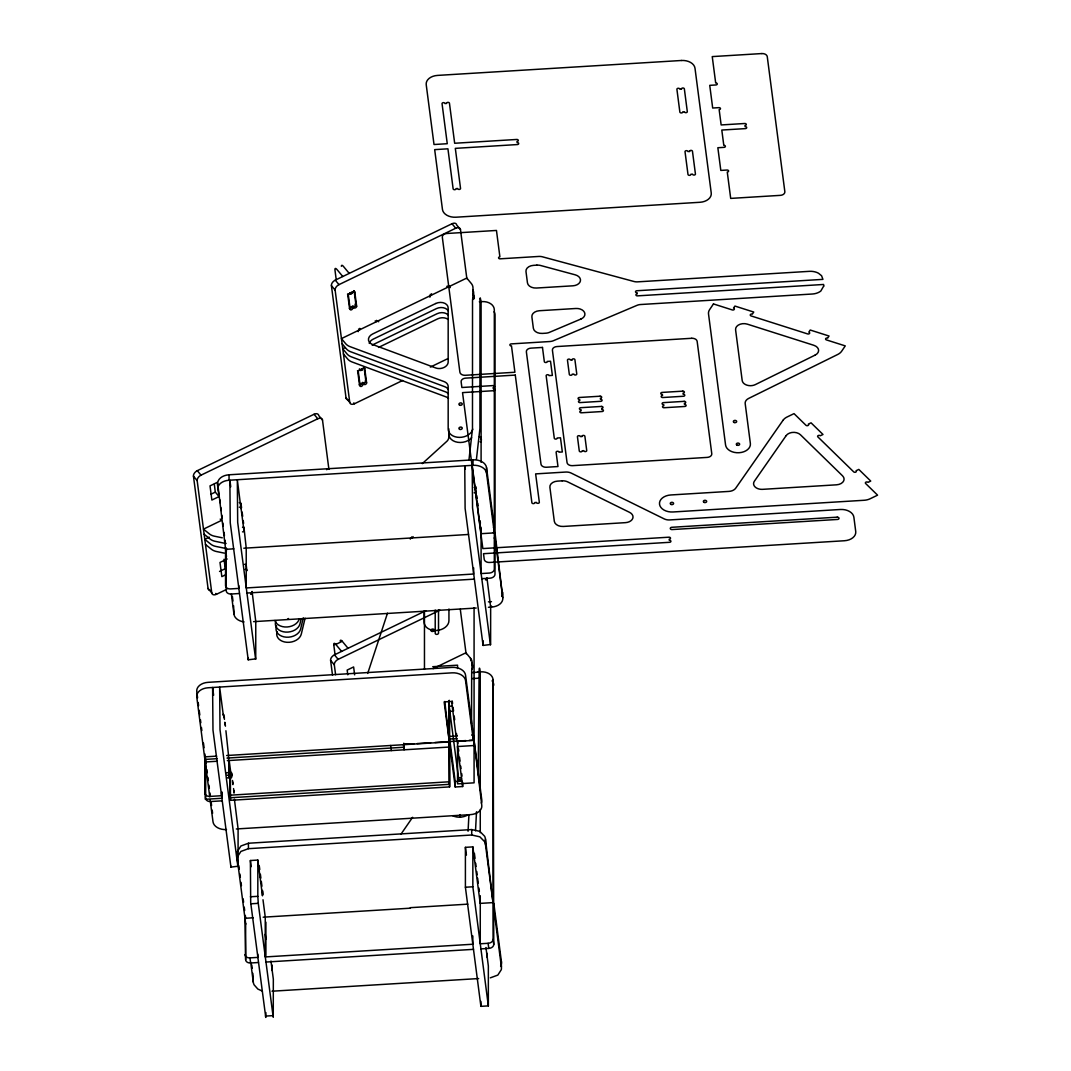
<?xml version="1.0" encoding="UTF-8"?>
<svg xmlns="http://www.w3.org/2000/svg" width="1071" height="1071" viewBox="0 0 1071 1071"><rect width="100%" height="100%" fill="white"/><g stroke="black" fill="none" stroke-linecap="round" stroke-linejoin="round"><path stroke-width="1.5" d="M471.829 668.451A12.45 9.023 -7.4 0 1 472.324 669.121A12.45 0.803 86.5 0 0 471.682 672.588L471.521 724.076M480.263 789.581L480.236 671.571A12.45 0.803 86.5 0 0 479.125 672.133L478.188 774.761M248.325 658.237L248.204 659.803L230.238 522.782L229.877 480.183L230.734 486.77M468.067 831.23L468.911 815.165M475.511 830.775L476.528 811.778M231.055 866.144L230.934 867.108L212.982 730.101L212.607 687.488L213.624 695.226M469.004 459.633L472.485 428.815L472.525 300.871A12.892 0.83 86.5 0 1 472.82 298.381L473.168 299.063M476.448 459.178L479.928 428.36L479.969 300.416A12.892 0.83 86.5 0 1 480.263 297.925L481.093 301.647L481.093 462.337M246.866 570.723L246.223 565.287A1.459 1.058 -7.4 0 0 244.509 564.363M273.252 1016.874L273.333 979.175L270.963 961.022M275.716 621.448L275.542 622.211A12.45 9.023 -7.4 0 0 285.596 632.091A12.45 9.023 -7.4 0 0 299.974 623.858L301.098 619.105M276.559 625.799L276.198 627.311A12.45 9.023 -7.4 0 0 286.265 637.191A12.45 9.023 -7.4 0 0 300.643 628.958L303.28 617.873M277.041 631.662L276.867 632.412A12.45 9.023 -7.4 0 0 286.934 642.305A12.45 9.023 -7.4 0 0 301.299 634.072L305.074 618.221M367.701 673.431L387.488 613.188M500.612 966.216L501.268 964.288A17.725 12.156 0 0 0 501.389 961.45L493.811 903.295M248.204 659.803L255.741 658.879L255.768 621.515L252.087 591.46M230.934 867.108L238.07 866.211L238.097 828.86L234.402 799.194M465.175 469.098L464.747 465.805L465.109 508.404L483.075 645.425L483.208 640.833M483.075 645.425L490.612 644.501L490.652 607.15L486.93 577.764M412.603 817.307L400.929 834.242M422.309 463.609L446.741 441.413A8.3 6.024 -7.4 0 0 448.749 437.343L448.829 428.842M402.642 380.473L354.488 403.74A4.98 3.119 -39.7 0 1 349.748 402.401L346.027 397.93L331.408 285.622A4.98 3.119 -39.7 0 1 335.263 280.147L452.002 223.745A4.98 3.119 -39.7 0 1 456.741 225.071L460.463 229.555L466.862 278.688M349.748 402.401L335.129 290.107A4.98 3.119 -39.7 0 1 338.985 284.632L455.724 228.23A4.98 3.119 -39.7 0 1 460.463 229.555M354.14 307.444L352.707 308.14A1.459 0.91 -39.7 0 1 351.583 309.733A1.459 0.91 -39.7 0 1 350.19 309.358L348.356 295.168A1.459 0.91 -39.7 0 1 349.481 293.574A1.459 0.91 -39.7 0 1 350.86 293.963L352.292 293.267A1.459 0.91 -39.7 0 1 353.417 291.673A1.459 0.91 -39.7 0 1 354.796 292.062L356.643 306.239A1.459 0.91 -39.7 0 1 355.518 307.832A1.459 0.91 -39.7 0 1 354.14 307.444L352.734 305.771M345.009 347.727L342.774 348.811L346.91 353.791A12.45 9.023 -7.4 0 0 351.395 356.871L445.442 391.825A8.3 6.024 -7.4 0 1 448.414 393.847M378.518 347.432L437.758 318.81A8.3 6.024 -7.4 0 1 448.093 319.412M364.1 384.02L362.667 384.717A1.459 0.91 -39.7 0 1 361.543 386.31A1.459 0.91 -39.7 0 1 360.164 385.921L358.316 371.744A1.459 0.91 -39.7 0 1 359.441 370.151A1.459 0.91 -39.7 0 1 360.82 370.526L362.252 369.843A1.459 0.91 -39.7 0 1 363.377 368.237A1.459 0.91 -39.7 0 1 364.756 368.625L366.603 382.802A1.459 0.91 -39.7 0 1 365.479 384.409A1.459 0.91 -39.7 0 1 364.1 384.02L362.708 382.334M226.731 589.331L216.516 594.271A4.98 3.119 -39.7 0 1 211.777 592.932L208.055 588.461L193.449 476.153A4.98 3.119 -39.7 0 1 197.292 470.678L314.044 414.276A4.98 3.119 -39.7 0 1 318.783 415.602L322.505 420.086L328.891 469.218M211.777 592.932L197.171 480.638A4.98 3.119 -39.7 0 1 201.013 475.163L317.766 418.761A4.98 3.119 -39.7 0 1 322.505 420.086M430.368 367.072L447.879 358.624M211.014 494.186L215.311 492.111L214.294 484.239M219.033 496.596L211.871 500.05L210.023 485.873L217.185 482.419L219.033 496.596L215.311 492.111M326.575 469.66L328.81 468.589L329.199 469.339M209.287 537.173L204.802 539.342L210.639 544.068A12.45 9.023 -7.4 0 0 215.9 546.438L226.664 548.633M227.159 558.982L219.997 562.449L221.831 576.626L226.128 574.551M219.542 571.445L225.271 568.688L224.053 559.236M335.062 654.756L333.777 644.849L336.361 643.604M333.777 644.849A4.98 1.432 64.2 0 1 335.812 644.434L342.265 641.315L348.048 648.29M332.519 675.212L330.591 660.352A4.98 3.119 -39.7 0 1 334.447 654.863L425.736 610.765M335.598 674.743L334.313 664.823A4.98 3.119 -39.7 0 1 338.168 659.348L439.94 610.189M433.126 668.639L465.952 652.775L470.504 658.25A12.45 9.023 -7.4 0 1 472.164 662.681L472.82 667.782A12.45 9.023 -7.4 0 0 471.668 664.02M485.953 947.54L488.349 966.002L488.349 1005.883L480.906 1006.352L465.403 887.243L465.403 847.348L472.847 846.893L480.196 903.389L493.021 902.612L485.458 839.008A17.725 12.156 0 0 0 484.614 836.237L479.835 831.377L471.722 829.57L248.432 843.238L240.908 845.996L237.467 851.365A17.725 12.156 0 0 0 237.347 854.203M493.021 902.612L485.458 844.457A17.725 12.156 0 0 0 484.614 841.672L479.835 836.812L471.722 835.005L248.432 848.674L240.908 851.432L237.467 856.8A17.725 12.156 0 0 0 237.347 859.638L245.741 924.166M490.304 977.85L497.828 975.092L501.268 969.724A17.725 12.156 0 0 0 501.389 966.885L501.389 961.45M479.326 301.768L481.91 301.607A12.45 9.023 -7.4 0 1 494.32 309.907L494.32 569.143A4.98 3.615 -7.4 0 1 489.353 573.065L481.093 573.574L481.093 527.227M226.476 556.572L217.748 484.065A12.45 8.541 0 0 1 229.047 474.788L473.021 459.861A12.45 8.541 0 0 1 486.529 467.612L494.32 527.441L493.49 527.494M217.748 489.501A12.45 8.541 0 0 1 229.047 480.236L473.021 465.296A12.45 8.541 0 0 1 486.529 473.047L494.32 532.889L481.066 533.693L475.859 493.704L475.885 486.662M493.329 532.648L494.989 532.555L502.768 597.832A12.45 8.541 0 0 1 491.469 607.096L488.43 607.284M233.853 548.834L225.539 549.343L225.539 585.596A4.98 3.615 -7.4 0 0 230.506 588.916L238.779 588.407L238.779 585.569M243.813 548.218L468.496 534.469M494.159 538.044L494.989 537.99L502.768 597.832M239.435 593.508L231.162 594.017A4.98 3.615 -7.4 0 1 226.209 590.697L226.209 554.443M246.879 593.053L474.306 579.143M481.749 578.675L490.023 578.179A4.98 3.615 -7.4 0 0 494.989 574.243L494.989 315.008A12.45 9.023 -7.4 0 0 494.119 311.728M488.43 601.848L491.469 601.661M253.599 621.649L476.22 608.033M432.724 666.698L457.545 665.171L457.545 668.518M477.492 672.026L480.678 671.838A12.45 9.023 -7.4 0 1 493.088 680.139L493.758 944.475A4.98 3.615 -7.4 0 1 488.791 948.411L480.933 948.893M471.682 672.588L479.125 672.133M471.682 678.626L479.125 678.171M226.476 772.753L229.783 772.552L230.439 800.318L449.606 786.904L448.936 706.271L452.243 706.057M448.936 706.271L449.606 711.372L452.913 711.171M457.21 735.978L448.936 736.473L449.606 741.587M471.668 735.081L473.328 734.987L473.328 740.422L456.795 741.44L451.587 701.451L444.144 701.907L449.351 741.895L226.65 755.524M448.856 739.057L457.13 738.548M413.861 743.769L403.62 743.756M417.114 743.569L430.609 742.752M434.987 742.484L465.939 740.583M469.165 740.382L473.998 740.088L481.789 805.365A12.45 8.541 0 0 1 470.49 814.629L236.343 828.967M221.51 792.486L221.51 795.713L209.929 796.422A4.98 3.615 -7.4 0 1 204.963 793.102L204.963 756.849L216.637 756.139M216.971 758.683L205.297 759.406L205.297 799.287L221.844 798.27L221.844 791.804M226.985 758.081L403.78 747.25L403.78 743.18M204.963 756.849L205.632 761.95L217.306 761.24M227.32 760.624L450.021 746.996L455.215 786.984L462.659 786.529L462.659 782.446M473.998 745.523L457.464 746.541L462.659 786.529M226.798 775.31L230.104 775.109L230.104 797.761L449.271 784.347L449.271 700.3M227.132 777.854L230.439 777.653L230.439 800.318M229.783 795.218L448.936 781.803M450.021 746.996L450.021 741.56L455.215 781.549L461.909 781.134M222.166 800.827L210.599 801.536A4.98 3.615 -7.4 0 1 205.632 798.216L205.632 761.95M265.889 1012.59L265.769 1017.437L250.694 902.639L250.386 860.522L257.83 860.067L262.475 895.811L262.475 890.376M250.386 896.775L257.83 896.32L257.83 860.067M465.403 887.243L472.847 886.775L488.349 1005.883M250.828 903.804L258.272 903.348L273.185 1016.995M410.313 907.673L467.826 904.152M253.251 917.793L244.978 918.302L245.647 959.67A4.98 3.615 -7.4 0 0 250.614 962.99L258.459 962.508M263.171 917.191L410.38 908.181M244.978 954.556A4.98 3.615 -7.4 0 0 249.945 957.876L257.803 957.394L257.803 954.167M493.088 680.139L493.088 939.374A4.98 3.615 -7.4 0 1 488.122 943.297L480.263 943.779L480.263 895.704M265.903 962.053L473.489 949.348M272.007 991.211L478.643 978.559M265.434 1016.098L272.877 1015.643M222.259 537.803L214.575 536.223A12.45 9.023 -7.4 0 1 209.314 533.853L203.477 529.128L221.376 520.479L220.224 519.074M225.994 543.533L215.231 541.324A12.45 9.023 -7.4 0 1 209.983 538.954L204.146 534.228M224.254 553.118L216.57 551.538A12.45 9.023 -7.4 0 1 211.308 549.169L205.471 544.443M262.355 991.077L257.857 989.068L254.122 984.851A17.725 12.156 0 0 1 253.278 982.067L250.694 962.213M490.451 644.889L472.552 507.949L472.191 465.35L475.885 493.704A1.459 0.991 0 0 0 474.158 492.821M255.648 659.348L237.682 522.327L237.32 479.728L240.975 508.538L241.015 503.557A1.459 0.991 0 0 0 239.302 502.66M237.896 866.613L220.01 729.672L219.649 687.06L223.33 715.415L223.33 714.116M452.002 223.745L455.724 228.23M448.093 285.77L448.869 286.707A1.459 0.91 -39.7 0 1 450.181 287.617M430.194 294.418L430.97 295.355A1.459 0.91 -39.7 0 0 429.926 297.203M349.226 273.4L343.443 266.425A4.98 1.432 64.2 0 0 341.368 266.277M342.787 276.505L336.99 269.544A4.98 1.432 64.2 0 0 334.955 269.959L336.174 279.317M353.631 290.656L354.796 292.062M376.47 320.363L377.246 321.3A1.459 0.91 -39.7 0 1 378.639 321.782M351.355 292.155L352.292 293.267M349.922 292.838L350.86 293.963M347.513 294.164L348.356 295.168M335.263 280.147L338.985 284.632M354.956 304.204L356.643 306.239M351.301 306.467L352.707 308.14M331.408 285.622L335.129 290.107M349.347 308.341L350.19 309.358M358.571 329.011L359.347 329.948A1.459 0.91 -39.7 0 0 358.236 331.635M363.912 367.607L364.756 368.625M342.104 343.697L346.241 348.677A12.45 9.023 -7.4 0 0 350.726 351.77L444.786 386.711A8.3 6.024 -7.4 0 1 448.227 389.429M361.556 369L362.252 369.843M359.428 368.852L360.82 370.526M357.473 370.727L358.316 371.744M343.43 353.912L347.566 358.892A12.45 9.023 -7.4 0 0 352.064 361.971L446.112 396.926A8.3 6.024 -7.4 0 1 448.481 398.318M365.117 381.022L366.603 382.802M361.275 383.03L362.667 384.717M359.227 384.797L360.164 385.921M353.791 402.897L354.488 403.74M314.044 414.276L317.766 418.761M197.292 470.678L201.013 475.163M335.812 644.434L341.609 651.409M193.449 476.153L197.171 480.638M334.447 654.863L338.168 659.348M330.591 660.352L334.313 664.823M215.82 593.428L216.516 594.271M481.428 440.168L481.093 437.611A1.459 1.058 -7.4 0 0 479.38 436.673M476.836 495.766L477.171 498.269M477.813 503.263L478.135 505.766M480.089 520.76L480.41 523.264M470.504 658.25L470.825 660.794M460.289 609.238L466.099 653.832M473.328 740.422L465.55 680.58A12.45 8.541 0 0 0 452.029 672.842L208.069 687.769A12.45 8.541 0 0 0 196.769 697.034L209.755 796.864M493.811 908.73L501.389 966.885M493.088 939.374L493.758 944.475M488.122 943.297L488.791 948.411M474.386 853.306L475.042 858.273M475.685 863.226L476.113 866.533M476.756 871.499L477.184 874.806M477.626 878.113L478.268 883.066M478.911 888.033L479.339 891.34M452.243 701.01L452.564 703.513M453.06 707.262L453.542 711.01M454.198 716.004L454.68 719.752M456.474 733.501L456.795 735.991M457.464 741.105L457.786 743.595M458.428 748.602L458.763 751.092M459.566 757.344L460.061 761.093M460.704 766.1L461.039 768.59M461.681 773.597L462.016 776.087M448.508 701.144L458.937 781.321M465.403 847.348L466.421 855.086M460.088 814.629L460.423 817.173M444.8 701.465L449.351 741.895M403.446 744.706L404.115 749.807L404.115 744.372M390.634 745.483L391.303 750.584M354.648 674.837L353.617 666.952L347.178 670.071L347.78 674.797M241.015 503.557L241.564 507.801M242.126 512.058L242.675 516.316M243.224 520.573L243.599 523.398M251.899 591.741L252.087 593.16A1.459 0.991 0 0 1 250.641 594.244M217.748 484.065L218.163 487.185M219.783 499.662L220.184 502.781M220.8 507.453L221.202 510.572M221.817 515.258L222.219 518.377M222.835 523.05L223.237 526.169M224.04 532.407L224.455 535.527M225.057 540.212L225.472 543.332M226.075 548.004L226.476 551.123M232.367 596.36L232.983 601.045M233.585 605.717L233.987 614.272A12.45 8.541 0 0 0 244.054 621.903M231.349 594.003L233.987 614.272M259.356 866.359L259.771 869.558M260.4 874.364L260.882 878.113M261.311 881.366L261.94 886.226M262.569 891.085L262.997 894.325M262.997 899.76L265.247 917.057L265.247 956.938L472.82 944.234L472.82 935.947M265.247 934.287L265.903 939.387M250.386 860.522L251.19 866.707M223.973 714.839L224.388 718.079M225.017 722.952L225.446 726.192M231.456 772.378L231.871 775.618M232.501 780.478L232.929 783.718M233.558 788.577L233.987 791.817M224.067 716.566L224.441 719.391M224.816 722.229L225.178 725.067M225.914 730.743L228.498 755.122L229.234 778.015L229.234 760.798L231.456 777.814L231.456 773.275L231.818 776.114M232.554 781.79L232.929 784.628M233.665 790.291L234.04 793.129M229.783 772.552L230.439 777.653M238.86 865.783L239.288 869.09M239.931 874.056L240.359 877.363M241.002 882.33L241.444 885.637M243.157 898.877L243.586 902.184M244.242 907.137L244.67 910.457M245.313 915.41L245.741 918.731M251.779 965.051L252.207 968.358M252.85 973.325L253.278 982.067M249.945 957.876L250.614 962.99M197.573 697.837L196.769 691.598A12.45 8.541 0 0 1 208.069 682.334L452.029 667.394A12.45 8.541 0 0 1 465.55 675.145L481.789 799.93A12.45 8.541 0 0 1 481.321 803.116M198.189 702.522L198.59 705.642M199.206 710.314L199.808 715M200.424 719.672L200.826 722.791M201.442 727.477L201.843 730.596M203.463 743.073L204.079 747.745M204.882 753.984L206.101 763.342M206.917 769.58L207.319 772.7M207.935 777.385L208.336 780.505M208.939 785.19L209.354 788.31M209.956 792.982L210.371 796.101M211.174 802.34L211.589 805.459M212.192 810.145L212.594 813.264M210.157 799.983L213.009 821.818A12.45 8.541 0 0 0 226.517 829.57M258.272 903.348L257.83 896.32M491.469 606.079L491.469 607.096M487.238 953.391L487.238 957.461M486.529 467.612L486.529 473.047M485.458 839.008L485.458 844.457M480.906 1001.358L480.906 1006.352M480.263 809.475L480.263 832.689M474.078 607.699L474.078 782.834L457.545 783.852L457.545 740.396M473.65 299.398L473.65 293.052A12.45 9.023 -7.4 0 0 472.98 290.174M473.65 567.858L473.65 574.029L246.223 587.952L246.223 548.071L243.96 527.374M472.98 299.05L472.98 287.952A12.45 9.023 -7.4 0 0 471.32 283.52L466.782 278.058L341.435 338.597L345.572 343.577A12.45 9.023 -7.4 0 0 350.07 346.656L444.117 381.611A8.3 6.024 -7.4 0 1 448.173 386.564L448.173 429.043A12.45 9.023 -7.4 0 0 459.446 437.383A12.45 9.023 -7.4 0 0 472.78 429.19M473.021 459.861L473.021 465.296M472.847 846.893L472.847 886.775M472.164 662.681L472.164 669.321M471.722 829.57L471.722 835.005M455.215 781.549L455.215 786.984M449.606 711.372L449.606 786.904M448.936 609.024L448.936 620.645A12.45 9.023 -7.4 0 1 436.526 630.471A12.45 9.023 -7.4 0 1 424.129 622.171L424.129 611.139M438.521 609.894L438.521 633.068A1.66 1.205 -7.4 0 1 436.861 634.38A1.66 1.205 -7.4 0 1 435.214 633.269L435.214 610.095M424.464 610.898L424.464 669.362M411.625 536.932L411.625 537.95A1.459 0.991 0 0 0 410.313 539.115M272.221 965.185L272.221 970.634M265.903 922.171L265.903 955.573M260.039 874.351L260.039 877.082M258.941 865.877L258.941 868.594M248.432 843.238L248.432 848.674M245.647 923.403L245.647 959.67M229.047 474.788L229.047 480.236M222.166 792.727L222.166 795.967M210.371 590.362A4.98 3.119 -39.7 0 1 208.055 588.461M299.304 618.757A12.45 9.023 -7.4 0 1 287.269 626.977A12.45 9.023 -7.4 0 1 274.939 620.497M288.487 618.489A1.66 1.205 -7.4 0 1 287.617 619.038M492.084 680.808A12.45 9.023 -7.4 0 1 493.758 685.239M340.19 641.06A4.98 1.432 64.2 0 1 342.265 641.315M468.161 814.723A12.45 9.023 -7.4 0 1 452.685 815.674M413.045 536.611A1.459 1.058 -7.4 0 1 411.625 537.95M486.93 578.782A1.459 0.991 0 0 1 485.484 579.866M502.768 592.383A12.45 8.541 0 0 1 501.897 596.386M474.158 487.385A1.459 0.991 0 0 1 475.859 488.269M242.515 531.859A1.459 0.991 0 0 0 243.96 530.774L241.015 508.082A1.459 0.991 0 0 0 239.302 507.185M243.639 526.972A1.459 0.991 0 0 1 242.515 527.32M480.049 441.788A1.459 1.058 -7.4 0 1 481.334 442.002M245.165 569.464A1.459 1.058 -7.4 0 1 246.852 570.2M473.034 294.23A12.45 9.023 -7.4 0 1 474.306 298.166M448.093 314.901A8.3 6.024 -7.4 0 0 437.088 313.709L373.913 344.233A8.3 6.024 -7.4 0 0 372.226 345.277M471.628 437.718A12.45 9.023 -7.4 0 1 457.705 442.296A12.45 9.023 -7.4 0 1 448.829 434.157M369.267 343.43A8.3 6.024 -7.4 0 1 373.244 339.132L436.433 308.609A8.3 6.024 -7.4 0 1 448.214 310.818M448.869 286.707A1.459 1.058 -7.4 0 1 446.808 286.305M431.385 293.749A1.459 1.058 -7.4 0 1 430.97 295.355M377.246 321.3A1.459 1.058 -7.4 0 1 375.185 320.898M359.762 328.355A1.459 1.058 -7.4 0 1 359.347 329.948M348.744 399.831A4.98 3.119 -39.7 0 1 346.027 397.93M823.733 286.011L820.788 291.071A12.812 8.796 0 0 1 812.327 294.016L640.605 304.525A8.3 5.69 0 0 0 636.991 305.355L553.412 340.712A8.3 5.69 0 0 1 549.784 341.529L511.215 343.898A1.459 0.991 0 0 0 509.903 344.969A1.459 0.991 0 0 0 511.483 345.879L514.91 372.253L465.283 375.292A4.98 3.414 0 0 1 459.887 372.186L442.323 237.2A4.98 3.414 0 0 1 446.835 233.491L496.462 230.452L499.889 256.826A1.459 0.991 0 0 0 498.577 257.91A1.459 0.991 0 0 0 500.144 258.821L538.713 256.451A8.3 5.69 0 0 1 542.502 256.826L633.885 281.472A8.3 5.69 0 0 0 637.66 281.847L809.381 271.338A12.812 8.796 0 0 1 818.458 273.212L821.577 275.729L822.93 279.37L636.843 290.75A1.459 0.991 0 0 0 635.531 291.834A1.459 0.991 0 0 0 637.111 292.744L637.258 293.869A1.459 0.991 0 0 0 635.933 294.953A1.459 0.991 0 0 0 637.513 295.864L823.586 284.471L823.733 286.011M713.46 303.936L709.631 309.613A12.45 8.541 0 0 0 708.52 313.964L725.562 444.974A12.45 8.541 0 0 0 739.084 452.725A12.45 8.541 0 0 0 750.369 443.461L745.188 403.58A8.3 5.69 0 0 1 748.602 398.452L837.683 354.488A12.45 8.541 0 0 0 841.766 351.06L845.26 345.893L826.437 339.909A1.459 0.991 0 0 1 825.728 338.583A1.459 0.991 0 0 1 827.655 338.101L829.048 336.026L810.225 330.029L808.833 332.104A1.459 0.991 0 0 1 809.529 333.429A1.459 0.991 0 0 1 807.601 333.911L751.119 315.932A1.459 0.991 0 0 1 750.41 314.606A1.459 0.991 0 0 1 752.337 314.124L753.743 312.049L734.92 306.065L733.515 308.127A1.459 0.991 0 0 1 734.224 309.452A1.459 0.991 0 0 1 732.296 309.934L713.46 303.936M783.048 420.274L735.723 488.175A8.3 5.69 0 0 1 728.976 491.402L670.821 494.963A12.45 8.541 0 0 0 659.522 504.227A12.45 8.541 0 0 0 673.043 511.978L864.069 500.277A12.45 8.541 0 0 0 870.121 498.765L877.577 495.163L865.649 483.516A1.459 0.991 0 0 1 865.997 482.124A1.459 0.991 0 0 1 868.019 482.365L870.736 481.066L858.808 469.419L856.09 470.718A1.459 0.991 0 0 1 855.729 472.11A1.459 0.991 0 0 1 853.707 471.869L817.896 436.928A1.459 0.991 0 0 1 818.257 435.536A1.459 0.991 0 0 1 820.279 435.777L822.997 434.478L811.055 422.831L808.337 424.129A1.459 0.991 0 0 1 807.989 425.522A1.459 0.991 0 0 1 805.968 425.281L794.026 413.634L787.239 416.914A12.45 8.541 0 0 0 783.048 420.274M786.181 435.589L754.386 481.214A8.3 5.69 0 0 0 755.055 486.917A8.3 5.69 0 0 0 762.619 489.34L836.531 484.815A8.3 5.69 0 0 0 842.582 475.872L800.465 434.772A8.3 5.69 0 0 0 786.181 435.589M815.151 355.09L755.309 384.623A8.3 5.69 0 0 1 746.996 385.185A8.3 5.69 0 0 1 742.19 380.513L735.59 329.814A8.3 5.69 0 0 1 747.357 324.152L813.799 345.29A8.3 5.69 0 0 1 815.151 355.09M354.18 291.312L347.727 294.431L349.574 308.609L356.027 305.489L354.18 291.312M435.763 303.495L372.574 334.018A8.3 6.024 -7.4 0 0 372.494 344.46L435.683 367.942A8.3 6.024 -7.4 0 0 443.996 367.487A8.3 6.024 -7.4 0 0 448.173 361.985L448.173 307.979A8.3 6.024 -7.4 0 0 435.763 303.495M364.14 367.875L357.701 370.994L359.535 385.172L365.987 382.066L364.14 367.875M580.977 319.011L549.369 332.385A8.3 5.69 0 0 1 545.755 333.201L542.368 333.416A8.3 5.69 0 0 1 533.358 328.248L531.885 316.896A8.3 5.69 0 0 1 539.409 310.724L575.89 308.488A8.3 5.69 0 0 1 584.498 312.371A8.3 5.69 0 0 1 580.977 319.011M761.869 53.563L712.242 56.602L715.682 82.976A1.459 0.991 0 0 1 717.249 83.873A1.459 0.991 0 0 1 715.937 84.957L709.738 85.345L712.684 108.024L718.882 107.649A1.459 0.991 0 0 1 720.462 108.546A1.459 0.991 0 0 1 719.15 109.63L721.144 124.946L744.706 123.5A1.459 0.991 0 0 1 746.286 124.41A1.459 0.991 0 0 1 744.961 125.494L745.108 126.619A1.459 0.991 0 0 1 746.688 127.529A1.459 0.991 0 0 1 745.376 128.614L721.8 130.046L723.795 145.361A1.459 0.991 0 0 1 725.375 146.272A1.459 0.991 0 0 1 724.05 147.356L717.851 147.731L720.81 170.423L727.008 170.035A1.459 0.991 0 0 1 728.588 170.945A1.459 0.991 0 0 1 727.263 172.016L730.69 198.403L780.317 195.364A4.98 3.414 0 0 0 784.842 191.655L767.264 56.669A4.98 3.414 0 0 0 761.869 53.563M681.491 60.485L437.517 75.412A12.45 8.541 0 0 0 426.218 84.689L434.009 144.518L447.263 143.715L442.055 103.726A1.459 0.991 0 0 1 443.381 102.642A1.459 0.991 0 0 1 444.947 103.552L446.567 103.445A1.459 0.991 0 0 1 447.879 102.361A1.459 0.991 0 0 1 449.459 103.271L454.666 143.26L516.704 139.458A1.459 0.991 0 0 1 518.284 140.368A1.459 0.991 0 0 1 516.972 141.439L517.119 142.577A1.459 0.991 0 0 1 518.685 143.487A1.459 0.991 0 0 1 517.373 144.558L455.322 148.36L460.53 188.349A1.459 0.991 0 0 1 459.205 189.433A1.459 0.991 0 0 1 457.638 188.523L456.018 188.63A1.459 0.991 0 0 1 454.706 189.701A1.459 0.991 0 0 1 453.127 188.804L447.932 148.815L434.679 149.632L442.457 209.461A12.45 8.541 0 0 0 455.965 217.212L699.939 202.285A12.45 8.541 0 0 0 711.238 193.008L694.999 68.236A12.45 8.541 0 0 0 681.491 60.485M681.464 89.067L679.804 89.174A1.459 0.991 0 0 0 678.224 88.264A1.459 0.991 0 0 0 676.912 89.348L679.857 112.04A1.459 0.991 0 0 0 681.437 112.937A1.459 0.991 0 0 0 682.763 111.866L684.409 111.759A1.459 0.991 0 0 0 685.989 112.656A1.459 0.991 0 0 0 687.301 111.585L684.356 88.893A1.459 0.991 0 0 0 682.776 87.996A1.459 0.991 0 0 0 681.464 89.067M689.577 151.466L687.917 151.56A1.459 0.991 0 0 0 686.35 150.663A1.459 0.991 0 0 0 685.025 151.734L687.984 174.426A1.459 0.991 0 0 0 689.563 175.336A1.459 0.991 0 0 0 690.875 174.252L692.535 174.145A1.459 0.991 0 0 0 694.102 175.055A1.459 0.991 0 0 0 695.427 173.971L692.468 151.279A1.459 0.991 0 0 0 690.889 150.382A1.459 0.991 0 0 0 689.577 151.466M536.892 265.139L533.505 265.354A8.3 5.69 0 0 0 525.981 271.525L527.454 282.864A8.3 5.69 0 0 0 536.464 288.032L572.931 285.81A8.3 5.69 0 0 0 580.415 280.937A8.3 5.69 0 0 0 575.234 274.832L540.681 265.514A8.3 5.69 0 0 0 536.892 265.139M542.475 347.432L530.895 348.142A4.98 3.414 0 0 0 526.37 351.85L540.989 464.145A4.98 3.414 0 0 0 546.397 467.251L557.978 466.541L556.13 452.364A1.459 0.991 0 0 1 557.442 451.279A1.459 0.991 0 0 1 559.022 452.19L562.329 451.975L560.481 437.798L557.174 437.999A1.459 0.991 0 0 1 555.862 439.083A1.459 0.991 0 0 1 554.283 438.186L546.156 375.787A1.459 0.991 0 0 1 547.482 374.716A1.459 0.991 0 0 1 549.062 375.613L552.368 375.412L550.521 361.235L547.214 361.436A1.459 0.991 0 0 1 545.889 362.52A1.459 0.991 0 0 1 544.322 361.61L542.475 347.432M691.746 338.289L556.947 346.549A4.98 3.414 0 0 0 552.422 350.257L567.041 462.552A4.98 3.414 0 0 0 572.45 465.657L707.248 457.397A4.98 3.414 0 0 0 711.773 453.702L697.154 341.395A4.98 3.414 0 0 0 691.746 338.289M572.021 359.91L570.361 360.017A1.459 0.991 0 0 0 568.795 359.106A1.459 0.991 0 0 0 567.469 360.191L569.317 374.368A1.459 0.991 0 0 0 570.897 375.278A1.459 0.991 0 0 0 572.209 374.194L573.869 374.1A1.459 0.991 0 0 0 575.448 374.997A1.459 0.991 0 0 0 576.76 373.913L574.913 359.736A1.459 0.991 0 0 0 573.333 358.839A1.459 0.991 0 0 0 572.021 359.91M515.285 375.091L465.657 378.13A4.98 3.414 0 0 0 461.132 381.838L461.882 387.501L492.888 385.6A1.459 0.991 0 0 1 494.467 386.511A1.459 0.991 0 0 1 493.142 387.595L493.289 388.719A1.459 0.991 0 0 1 494.869 389.63A1.459 0.991 0 0 1 493.557 390.714L462.538 392.615L482.834 548.58L668.92 537.2A1.459 0.991 0 0 1 670.5 538.097A1.459 0.991 0 0 1 669.174 539.182L669.321 540.32A1.459 0.991 0 0 1 670.901 541.216A1.459 0.991 0 0 1 669.576 542.301L483.503 553.694L484.239 559.357A4.98 3.414 0 0 0 489.648 562.462L844.43 540.748A12.45 8.541 0 0 0 855.729 531.484L853.882 517.239A12.45 8.541 0 0 0 840.548 509.475L669.777 519.93A8.3 5.69 0 0 1 664.194 518.886L571.231 473.101A8.3 5.69 0 0 0 565.649 472.057L535.634 473.891L539.329 502.245A1.459 0.991 0 0 1 538.017 503.33A1.459 0.991 0 0 1 536.437 502.433L534.777 502.527A1.459 0.991 0 0 1 533.465 503.611A1.459 0.991 0 0 1 531.885 502.701L515.285 375.091M600.081 396.216L579.411 397.475A1.459 0.991 0 0 0 578.099 398.559A1.459 0.991 0 0 0 579.665 399.47L579.813 400.594A1.459 0.991 0 0 0 578.501 401.679A1.459 0.991 0 0 0 580.08 402.589L600.751 401.317A1.459 0.991 0 0 0 602.063 400.233A1.459 0.991 0 0 0 600.496 399.336L600.349 398.198A1.459 0.991 0 0 0 601.661 397.113A1.459 0.991 0 0 0 600.081 396.216M682.789 391.156L662.119 392.414A1.459 0.991 0 0 0 660.794 393.499A1.459 0.991 0 0 0 662.373 394.409L662.521 395.534A1.459 0.991 0 0 0 661.195 396.618A1.459 0.991 0 0 0 662.775 397.528L683.459 396.257A1.459 0.991 0 0 0 684.771 395.172A1.459 0.991 0 0 0 683.191 394.275L683.044 393.137A1.459 0.991 0 0 0 684.369 392.053A1.459 0.991 0 0 0 682.789 391.156M601.42 406.431L580.736 407.69A1.459 0.991 0 0 0 579.424 408.774A1.459 0.991 0 0 0 581.004 409.671L581.151 410.809A1.459 0.991 0 0 0 579.826 411.893A1.459 0.991 0 0 0 581.406 412.79L602.076 411.532A1.459 0.991 0 0 0 603.401 410.447A1.459 0.991 0 0 0 601.822 409.55L601.674 408.412A1.459 0.991 0 0 0 602.986 407.328A1.459 0.991 0 0 0 601.42 406.431M684.115 401.357L663.444 402.629A1.459 0.991 0 0 0 662.119 403.713A1.459 0.991 0 0 0 663.699 404.61L663.846 405.748A1.459 0.991 0 0 0 662.534 406.833A1.459 0.991 0 0 0 664.1 407.73L684.784 406.471A1.459 0.991 0 0 0 686.096 405.387A1.459 0.991 0 0 0 684.516 404.477L684.369 403.352A1.459 0.991 0 0 0 685.694 402.268A1.459 0.991 0 0 0 684.115 401.357M581.981 436.486L580.335 436.58A1.459 0.991 0 0 0 578.755 435.683A1.459 0.991 0 0 0 577.443 436.767L579.277 450.945A1.459 0.991 0 0 0 580.857 451.842A1.459 0.991 0 0 0 582.182 450.771L583.829 450.663A1.459 0.991 0 0 0 585.409 451.574A1.459 0.991 0 0 0 586.721 450.489L584.886 436.312A1.459 0.991 0 0 0 583.307 435.402A1.459 0.991 0 0 0 581.981 436.486M562.141 480.839L557.415 481.133A8.3 5.69 0 0 0 549.892 487.305L554.309 521.282A8.3 5.69 0 0 0 563.319 526.45L625.464 522.648A8.3 5.69 0 0 0 632.733 518.471A8.3 5.69 0 0 0 629.561 512.353L567.724 481.896A8.3 5.69 0 0 0 562.141 480.839M837.201 517.173L671.798 527.293A1.66 1.138 0 0 0 670.285 528.539A1.66 1.138 0 0 0 672.093 529.569L837.495 519.448A1.66 1.138 0 0 0 839.008 518.203A1.66 1.138 0 0 0 837.201 517.173M431.854 631.395A1.66 1.205 -7.4 0 0 434.224 630.069A1.66 1.205 -7.4 0 0 431.653 629.32A1.66 1.205 -7.4 0 0 431.854 631.395M459.031 779.969A1.66 1.205 -7.4 0 0 461.4 778.644A1.66 1.205 -7.4 0 0 458.83 777.894A1.66 1.205 -7.4 0 0 459.031 779.969M704.183 502.419A1.66 1.138 0 0 0 706.673 501.442A1.66 1.138 0 0 0 704.183 500.452A1.66 1.138 0 0 0 704.183 502.419M671.102 504.454A1.66 1.138 0 0 0 673.592 503.464A1.66 1.138 0 0 0 671.102 502.473A1.66 1.138 0 0 0 671.102 504.454M734.184 422.51A1.66 1.138 0 0 0 736.674 421.532A1.66 1.138 0 0 0 734.184 420.542A1.66 1.138 0 0 0 734.184 422.51M737.143 445.201A1.66 1.138 0 0 0 739.633 444.211A1.66 1.138 0 0 0 737.143 443.233A1.66 1.138 0 0 0 737.143 445.201M459.887 405.253A1.66 1.205 -7.4 0 0 462.23 403.901A1.66 1.205 -7.4 0 0 459.62 403.191A1.66 1.205 -7.4 0 0 459.887 405.253M459.887 429.431A1.66 1.205 -7.4 0 0 462.23 428.079A1.66 1.205 -7.4 0 0 459.62 427.356A1.66 1.205 -7.4 0 0 459.887 429.431"/></g></svg>
